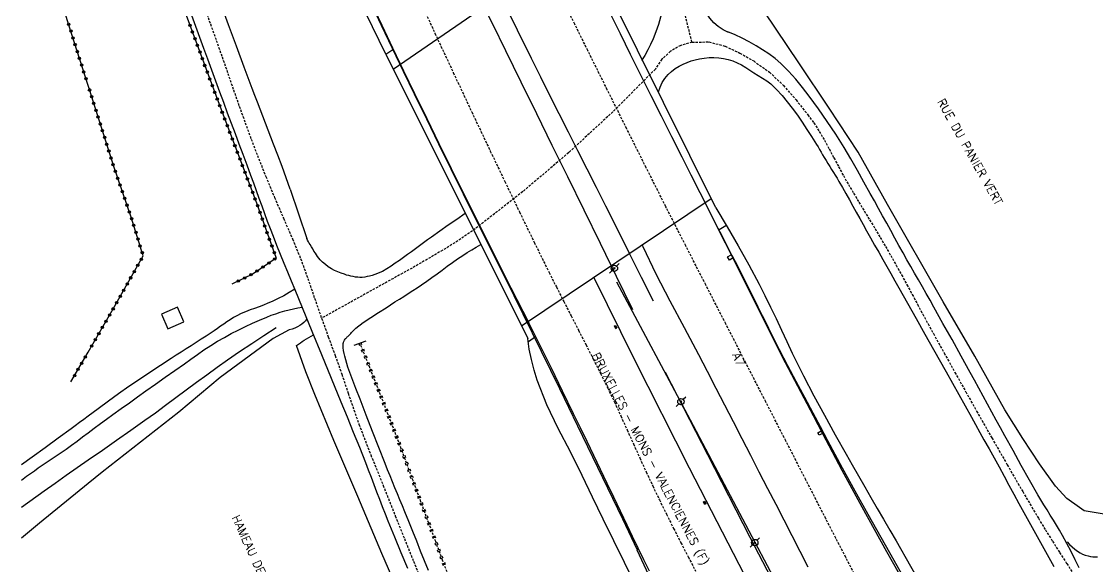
# Model space of a CAD drawing. Header units: millimetres. Extents: x 145000 to 146001, y 142000 to 143001.
# Drawn here: x 145000 to 145226.1, y 142540.2 to 142654.8 of the extents above; entities that cross this region are included whole.
import ezdxf
from ezdxf.enums import TextEntityAlignment as Align

# ---------------------------------------------------------------- set-up
doc = ezdxf.new("R2010")
doc.units = ezdxf.units.MM
doc.linetypes.add('DASHED', pattern=[0.75, 0.5, -0.25])
doc.layers.get('0').update_dxf_attribs({"linetype": 'CONTINUOUS'})
for name, color, linetype in [('W0001', 6, 'DASHED'), ('W0008', 7, 'CONTINUOUS'), ('W0010', 4, 'CONTINUOUS'), ('W0071', 7, 'CONTINUOUS'), ('W0104', 1, 'CONTINUOUS'), ('W0120', 7, 'CONTINUOUS'), ('W0211', 2, 'CONTINUOUS'), ('W0220', 5, 'DASHED'), ('W0300', 7, 'CONTINUOUS'), ('W0323', 7, 'CONTINUOUS'), ('W0330', 7, 'CONTINUOUS'), ('W0333', 7, 'CONTINUOUS'), ('W0401', 7, 'CONTINUOUS'), ('W0402', 7, 'CONTINUOUS'), ('W0473', 7, 'CONTINUOUS'), ('W0989', 7, 'CONTINUOUS'), ('W0990', 7, 'CONTINUOUS')]:
    doc.layers.add(name, color=color, linetype=linetype)
doc.styles.get("Standard").update_dxf_attribs({"font": 'romans.shx', "width": 0.85})

# ---------------------------------------------------------------- blocks, each defined once
blk = doc.blocks.new('T473')
for p, q in [((-0.166667, 0.166667), (0.166667, -0.166667)), ((-0.166667, -0.166667), (0.166667, 0.166667)), ((0.500001, 0.500001), (1.000002, 1.000002)), ((-1.000002, -1.000002), (-0.500001, -0.500001))]:
    blk.add_line(p, q)
blk.add_ellipse((0, 0), major_axis=(0.471405, 0.471405), ratio=1, start_param=5.4977871438, end_param=11.780972451)
blk = doc.blocks.new('T401')
for p, q in [((-0.3, 0.3), (0, 0.3)), ((-0.3, -0.25), (-0.3, 0.3)), ((-0.3, 0.15), (0, 0.15)), ((-0.3, 0), (0, 0)), ((0, 0.3), (0, -0.25)), ((-0.3, -0.15), (0, -0.15)), ((-0.3, -0.25), (-0.3, -0.3)), ((-0.3, -0.3), (0, -0.3)), ((0, -0.3), (0, -0.25))]:
    blk.add_line(p, q)
blk = doc.blocks.new('t323o')
at = {"color": 0, "linetype": 'Continuous'}
for radius in [0.25, 0.15]:
    blk.add_circle((0, 0), radius, dxfattribs=at)
blk = doc.blocks.new('t220o')
at = {"color": 0, "linetype": 'Continuous'}
for p, q in [((-0.25, 0.25), (0.25, 0.25)), ((-0.25, -0.25), (0.25, -0.25))]:
    blk.add_line(p, q, dxfattribs=at)

msp = doc.modelspace()

# ---------------------------------------------------------------- linework, layer by layer
at = {"layer": 'W0001'}
for points in [[(145033.62, 142671), (145035.15, 142666.83), (145036.67, 142662.66), (145038.19, 142658.48), (145039.7, 142654.3), (145040.93, 142650.85), (145042.15, 142647.39), (145043.35, 142643.92), (145044.55, 142640.46), (145045.76, 142637), (145047, 142633.54), (145048.26, 142630.1), (145049.57, 142626.67), (145051.33, 142622.24), (145053.17, 142617.84), (145055.05, 142613.46), (145056.96, 142609.09), (145058.65, 142604.98), (145060.16, 142600.81), (145061.59, 142596.62), (145063.06, 142592.43)], [(145175.35, 142538.07), (145173.24, 142542.13), (145171.14, 142546.19), (145169.04, 142550.26), (145164.83, 142558.45), (145160.63, 142566.64), (145156.43, 142574.83), (145152.23, 142583.02), (145148.02, 142591.23), (145143.8, 142599.44), (145139.6, 142607.65), (145135.42, 142615.88), (145131.29, 142624.07), (145127.19, 142632.27), (145123.1, 142640.48), (145119.02, 142648.69), (145116.27, 142654.26), (145113.51, 142659.84), (145110.77, 142665.42), (145108.03, 142671)], [(145140.9, 142650.47), (145138.91, 142658.45), (145138.89, 142660.02), (145138.89, 142661.59), (145138.91, 142663.16), (145138.92, 142664.72), (145138.93, 142666.29), (145138.9, 142667.86), (145138.84, 142669.43), (145138.72, 142671)], [(145083.07, 142660.64), (145086.89, 142652.35), (145090.74, 142644.08), (145094.61, 142635.82), (145098.52, 142627.58), (145101.57, 142621.18), (145104.65, 142614.78), (145107.75, 142608.41), (145110.88, 142602.04), (145112.41, 142599), (145113.95, 142595.96), (145115.51, 142592.93), (145117.07, 142589.9), (145118.62, 142586.87), (145120.17, 142583.84), (145121.7, 142580.8), (145123.2, 142577.74), (145124.59, 142574.82), (145125.95, 142571.88), (145127.29, 142568.94), (145128.62, 142565.99), (145129.95, 142563.04), (145131.29, 142560.1), (145132.66, 142557.17), (145134.05, 142554.25), (145135.54, 142551.23), (145137.05, 142548.22), (145138.58, 142545.23), (145140.13, 142542.23), (145141.68, 142539.25)], [(145140.9, 142650.47), (145138.54, 142649.78), (145136.39, 142648.56), (145134.59, 142646.87), (145133.22, 142644.82), (145124.29, 142635.84), (145114.99, 142627.24), (145105.35, 142619.04), (145095.37, 142611.25), (145092.32, 142609.1), (145089.16, 142607.12), (145085.95, 142605.22), (145082.74, 142603.35), (145063.06, 142592.43)], [(145140.9, 142650.47), (145144.46, 142650.53), (145147.88, 142649.63), (145150.98, 142648.18), (145153.87, 142646.52), (145157.18, 142644.17), (145160.12, 142641.38), (145162.77, 142638.34), (145165.25, 142635.21), (145166.5, 142633.49), (145167.66, 142631.71), (145168.73, 142629.88), (145169.75, 142628.02), (145170.73, 142626.15), (145171.72, 142624.28), (145172.72, 142622.42), (145173.77, 142620.58), (145174.88, 142618.71), (145175.99, 142616.85), (145177.12, 142614.98), (145178.24, 142613.12), (145179.37, 142611.26), (145180.48, 142609.39), (145181.58, 142607.51), (145182.67, 142605.62), (145183.82, 142603.59), (145184.95, 142601.54), (145186.07, 142599.48), (145187.19, 142597.43), (145188.3, 142595.36), (145189.4, 142593.3), (145190.52, 142591.25), (145191.64, 142589.2), (145193.9, 142585.12), (145196.16, 142581.05), (145198.43, 142576.98), (145200.71, 142572.92), (145203.93, 142567.26), (145207.16, 142561.61), (145210.41, 142555.97), (145213.71, 142550.36), (145215.17, 142547.95), (145216.66, 142545.57), (145218.16, 142543.2), (145219.68, 142540.83), (145221.18, 142538.45)], [(145063.06, 142592.43), (145064.48, 142588.51), (145065.91, 142584.58), (145067.32, 142580.65), (145068.64, 142576.68), (145070.91, 142570.15), (145073.4, 142563.69), (145075.99, 142557.29), (145078.56, 142550.88), (145080.46, 142546.09), (145082.38, 142541.31), (145084.33, 142536.55)]]:
    msp.add_lwpolyline(points, dxfattribs=at)
at = {"layer": 'W0008'}
for points in [[(145056.47, 142619.6), (145055.62, 142621.97), (145054.76, 142624.34), (145053.88, 142626.7), (145052.99, 142629.05), (145052.43, 142630.52), (145051.87, 142631.98), (145051.3, 142633.44), (145050.73, 142634.9), (145050.16, 142636.36), (145049.6, 142637.83), (145049.03, 142639.29), (145048.47, 142640.75), (145046.8, 142645.19), (145045.15, 142649.64), (145043.51, 142654.09), (145041.86, 142658.54), (145040.71, 142661.66), (145039.55, 142664.77), (145038.4, 142667.88), (145037.24, 142671)], [(145135.73, 142671), (145135.83, 142669.05), (145135.85, 142667.11), (145135.8, 142665.16), (145135.68, 142663.21), (145135.53, 142661.71), (145135.32, 142660.21), (145135.04, 142658.73), (145134.71, 142657.25), (145134.31, 142655.71), (145133.86, 142654.18), (145133.34, 142652.67), (145132.75, 142651.18), (145132.22, 142650), (145131.63, 142648.83), (145130.99, 142647.7), (145130.3, 142646.59)], [(145148.59, 142652.53), (145147.47, 142653.06), (145146.42, 142653.75), (145145.49, 142654.57), (145144.67, 142655.51), (145143.91, 142656.74), (145143.36, 142658.07), (145142.96, 142659.44), (145142.64, 142660.82), (145142.45, 142662.02), (145142.37, 142663.23), (145142.34, 142664.45), (145142.3, 142665.65), (145142.27, 142666.32), (145142.25, 142666.99), (145142.24, 142667.66), (145142.23, 142668.33), (145142.22, 142668.99), (145142.21, 142669.66), (145142.19, 142670.33), (145142.16, 142671)], [(145073.41, 142658.88), (145075.7, 142654.07), (145077.99, 142649.26), (145080.3, 142644.46), (145082.61, 142639.66), (145085.17, 142634.4), (145087.73, 142629.14), (145090.31, 142623.89), (145092.9, 142618.65), (145093.98, 142616.47), (145095.06, 142614.3), (145096.15, 142612.13), (145097.24, 142609.96), (145098.33, 142607.79), (145099.41, 142605.62), (145100.5, 142603.45), (145101.58, 142601.27)], [(145035.74, 142656.16), (145036.58, 142653.86), (145037.42, 142651.55), (145038.25, 142649.24), (145039.09, 142646.94), (145039.92, 142644.63), (145040.76, 142642.33), (145041.61, 142640.02), (145042.42, 142637.83), (145043.23, 142635.64), (145044.05, 142633.45), (145044.87, 142631.27), (145045.69, 142629.08), (145046.51, 142626.89), (145047.33, 142624.7), (145048.14, 142622.51), (145048.73, 142620.91), (145049.31, 142619.3), (145049.89, 142617.69), (145050.47, 142616.08), (145051.05, 142614.48), (145051.64, 142612.87), (145052.24, 142611.27), (145052.86, 142609.67), (145053.6, 142607.79), (145054.35, 142605.91), (145055.12, 142604.04), (145055.9, 142602.17), (145056.68, 142600.31), (145057.46, 142598.44), (145058.23, 142596.57), (145059.01, 142594.7), (145061.04, 142589.74), (145063.07, 142584.79), (145065.1, 142579.83), (145067.12, 142574.87), (145068.41, 142571.68), (145069.71, 142568.49), (145071, 142565.3), (145072.27, 142562.1), (145072.87, 142560.56), (145073.46, 142559.02), (145074.05, 142557.48), (145074.63, 142555.94), (145075.22, 142554.4), (145075.81, 142552.86), (145076.4, 142551.33), (145077.01, 142549.8), (145078.36, 142546.47), (145079.74, 142543.16), (145081.13, 142539.86)], [(145222.28, 142539.93), (145221.44, 142541.66), (145220.58, 142543.37), (145219.69, 142545.08), (145218.78, 142546.77), (145218.16, 142547.85), (145217.52, 142548.93), (145216.86, 142549.99), (145216.19, 142551.05), (145215.53, 142552.11), (145214.86, 142553.17), (145214.21, 142554.23), (145213.57, 142555.31), (145211.81, 142558.38), (145210.08, 142561.48), (145208.38, 142564.58), (145206.67, 142567.68), (145205.75, 142569.35), (145204.83, 142571.02), (145203.92, 142572.69), (145203, 142574.36), (145202.09, 142576.04), (145201.18, 142577.71), (145200.26, 142579.38), (145199.34, 142581.05), (145197.45, 142584.48), (145195.56, 142587.92), (145193.65, 142591.35), (145191.74, 142594.78), (145190.94, 142596.21), (145190.13, 142597.63), (145189.32, 142599.05), (145188.51, 142600.47), (145187.7, 142601.89), (145186.89, 142603.32), (145186.08, 142604.74), (145185.28, 142606.17), (145184.41, 142607.72), (145183.55, 142609.28), (145182.69, 142610.84), (145181.83, 142612.4), (145180.97, 142613.96), (145180.11, 142615.52), (145179.25, 142617.08), (145178.38, 142618.63), (145177.02, 142621.07), (145175.67, 142623.52), (145174.3, 142625.95), (145172.86, 142628.35), (145171.12, 142631.1), (145169.34, 142633.82), (145167.48, 142636.49), (145165.55, 142639.11), (145164.15, 142640.91), (145162.72, 142642.68), (145161.21, 142644.4), (145159.59, 142646.01), (145158.37, 142647.05), (145157.08, 142648), (145155.76, 142648.89), (145154.4, 142649.73), (145152.95, 142650.55), (145151.47, 142651.3), (145149.95, 142652), (145148.41, 142652.62)], [(145133.85, 142640.03), (145134.2, 142641.02), (145134.66, 142641.96), (145135.22, 142642.84), (145135.87, 142643.65), (145136.58, 142644.33), (145137.36, 142644.91), (145138.18, 142645.41), (145139.04, 142645.86), (145139.86, 142646.23), (145140.71, 142646.54), (145141.58, 142646.79), (145142.46, 142646.98), (145143.47, 142647.13), (145144.5, 142647.22), (145145.53, 142647.23), (145146.55, 142647.16), (145147.54, 142647.02), (145148.52, 142646.8), (145149.48, 142646.52), (145150.42, 142646.16), (145151.34, 142645.71), (145152.21, 142645.16), (145153.06, 142644.59), (145153.91, 142644.03), (145154.81, 142643.47), (145155.73, 142642.93), (145156.62, 142642.35), (145157.46, 142641.69), (145158.7, 142640.51), (145159.85, 142639.24), (145160.92, 142637.91), (145161.97, 142636.57), (145163.05, 142635.12), (145164.07, 142633.64), (145165.07, 142632.14), (145166.04, 142630.62), (145166.39, 142630.08), (145166.73, 142629.54), (145167.06, 142628.99), (145167.39, 142628.44), (145167.71, 142627.88), (145168.04, 142627.33), (145168.37, 142626.78), (145168.7, 142626.23), (145169.08, 142625.61), (145169.47, 142624.98), (145169.86, 142624.36), (145170.25, 142623.73), (145170.63, 142623.1), (145171.02, 142622.48), (145171.4, 142621.85), (145171.77, 142621.21), (145172.52, 142619.92), (145173.26, 142618.63), (145173.98, 142617.33), (145174.71, 142616.02), (145175.43, 142614.72), (145176.15, 142613.41), (145176.87, 142612.11), (145177.6, 142610.81), (145178.44, 142609.31), (145179.29, 142607.81), (145180.14, 142606.31), (145180.99, 142604.81), (145181.83, 142603.31), (145182.68, 142601.82), (145183.53, 142600.32), (145184.38, 142598.82), (145186.21, 142595.58), (145188.04, 142592.35), (145189.87, 142589.11), (145191.69, 142585.87), (145194.35, 142581.13), (145197, 142576.39), (145199.64, 142571.64), (145202.27, 142566.89), (145203.33, 142564.98), (145204.38, 142563.07), (145205.43, 142561.16), (145206.48, 142559.24), (145207.52, 142557.33), (145208.57, 142555.42), (145209.62, 142553.5), (145210.67, 142551.59), (145211.72, 142549.69), (145212.77, 142547.79), (145213.82, 142545.89), (145214.87, 142543.99), (145215.93, 142542.09), (145216.98, 142540.19)], [(145056.47, 142619.6), (145059.99, 142609.16)], [(145184.52, 142538.62), (145181.87, 142543.29), (145179.24, 142547.97), (145176.64, 142552.67), (145174.56, 142556.52), (145172.49, 142560.39), (145170.45, 142564.27), (145168.4, 142568.15), (145166.43, 142571.87), (145164.46, 142575.6), (145162.51, 142579.33), (145160.57, 142583.07), (145158.47, 142587.18), (145156.4, 142591.3), (145154.34, 142595.42), (145152.27, 142599.54), (145150.1, 142603.86), (145147.94, 142608.18), (145145.78, 142612.5), (145143.62, 142616.82)], [(145093.25, 142614.43), (145091.47, 142613.21), (145089.69, 142611.98), (145087.92, 142610.74), (145086.16, 142609.49), (145085.31, 142608.88), (145084.47, 142608.27), (145083.63, 142607.65), (145082.79, 142607.03), (145081.95, 142606.41), (145081.11, 142605.8), (145080.26, 142605.19), (145079.41, 142604.6), (145078.54, 142603.99), (145077.67, 142603.38), (145076.78, 142602.8), (145075.86, 142602.27), (145075.32, 142602.02), (145074.78, 142601.8), (145074.23, 142601.61), (145073.67, 142601.43), (145073.16, 142601.29), (145072.65, 142601.17), (145072.14, 142601.08), (145071.61, 142601.02), (145071.13, 142601.01), (145070.65, 142601.04), (145070.17, 142601.09), (145069.7, 142601.17), (145069.23, 142601.26), (145068.77, 142601.38), (145068.31, 142601.51), (145067.86, 142601.66), (145067.16, 142601.91), (145066.46, 142602.16), (145065.78, 142602.46), (145065.12, 142602.81), (145064.47, 142603.23), (145063.86, 142603.7), (145063.28, 142604.2), (145062.73, 142604.74), (145062.46, 142605.06), (145062.21, 142605.41), (145061.98, 142605.76), (145061.75, 142606.11), (145061.46, 142606.55), (145061.19, 142607.01), (145060.92, 142607.47), (145060.66, 142607.93), (145060.48, 142608.22), (145060.28, 142608.52), (145060.11, 142608.82), (145059.99, 142609.16)], [(145085.55, 142539.37), (145084.71, 142541.43), (145083.88, 142543.48), (145083.05, 142545.54), (145082.22, 142547.6), (145081.39, 142549.66), (145080.56, 142551.71), (145080.04, 142552.98), (145079.52, 142554.24), (145079, 142555.51), (145078.48, 142556.77), (145077.96, 142558.04), (145077.45, 142559.31), (145076.93, 142560.58), (145076.42, 142561.85), (145075.08, 142565.23), (145073.74, 142568.62), (145072.43, 142572.02), (145071.14, 142575.42), (145070.28, 142577.65), (145069.41, 142579.88), (145068.59, 142582.14), (145067.93, 142584.45), (145067.8, 142585.03), (145067.7, 142585.62), (145067.63, 142586.21), (145067.61, 142586.81), (145067.61, 142586.9), (145067.61, 142586.99), (145067.62, 142587.07), (145067.63, 142587.16), (145067.64, 142587.24), (145067.66, 142587.33), (145067.68, 142587.42), (145067.71, 142587.5), (145067.79, 142587.67), (145067.89, 142587.84), (145068, 142587.99), (145068.12, 142588.14), (145068.2, 142588.23), (145068.28, 142588.33), (145068.37, 142588.42), (145068.46, 142588.5), (145068.55, 142588.59), (145068.65, 142588.67), (145068.74, 142588.76), (145068.83, 142588.85), (145069, 142589.03), (145069.18, 142589.22), (145069.35, 142589.41), (145069.52, 142589.6), (145069.7, 142589.79), (145069.88, 142589.97), (145070.06, 142590.15), (145070.26, 142590.32), (145071.78, 142591.5), (145073.39, 142592.57), (145075.02, 142593.6), (145076.63, 142594.64), (145077.56, 142595.24), (145078.49, 142595.84), (145079.42, 142596.44), (145080.36, 142597.03), (145081.29, 142597.63), (145082.22, 142598.23), (145083.14, 142598.83), (145084.06, 142599.45), (145085.16, 142600.21), (145086.24, 142600.99), (145087.32, 142601.77), (145088.4, 142602.56), (145089.47, 142603.35), (145090.55, 142604.13), (145091.65, 142604.9), (145092.76, 142605.64), (145093.69, 142606.23), (145094.63, 142606.81), (145095.58, 142607.37), (145096.54, 142607.91)], [(145165.34, 142540.11), (145163.65, 142543.4), (145161.96, 142546.68), (145160.27, 142549.96), (145158.57, 142553.24), (145156.88, 142556.53), (145155.06, 142560.05), (145153.24, 142563.58), (145151.42, 142567.1), (145149.6, 142570.62), (145147.78, 142574.15), (145145.96, 142577.67), (145144.14, 142581.2), (145142.32, 142584.72), (145139.35, 142590.38), (145136.34, 142596.01), (145133.4, 142601.69), (145130.65, 142607.46), (145130.6, 142607.57), (145130.56, 142607.68), (145130.51, 142607.8), (145130.48, 142607.91)], [(145101.58, 142601.27), (145106.64, 142591.44)], [(145181.03, 142483.06), (145168.85, 142505.98), (145161.56, 142519.88), (145150.79, 142540.66), (145140.36, 142560.9), (145128.85, 142583.74), (145120.27, 142601.06)], [(145131.99, 142539.21), (145130.8, 142541.64), (145129.61, 142544.07), (145128.43, 142546.5), (145127.26, 142548.93), (145125.85, 142551.86), (145124.45, 142554.78), (145123.05, 142557.71), (145121.66, 142560.64), (145120.26, 142563.56), (145118.86, 142566.49), (145117.45, 142569.41), (145116.04, 142572.33), (145113.71, 142577.12), (145111.36, 142581.9), (145109.01, 142586.67), (145106.64, 142591.44)]]:
    msp.add_lwpolyline(points, dxfattribs=at)
at = {"layer": 'W0010'}
for points in [[(145128.49, 142594.2), (145125.07, 142601.19), (145121.65, 142608.17), (145118.23, 142615.15), (145114.81, 142622.14), (145111.55, 142628.77), (145108.29, 142635.4), (145105.03, 142642.03), (145101.77, 142648.66), (145099.02, 142654.25), (145096.27, 142659.83), (145093.52, 142665.42), (145090.78, 142671)], [(145095.44, 142671), (145098.33, 142665.01), (145101.23, 142659.03), (145104.16, 142653.06), (145107.11, 142647.1), (145109.04, 142643.22), (145110.98, 142639.34), (145112.94, 142635.46), (145114.9, 142631.59), (145116.86, 142627.72), (145118.82, 142623.84), (145120.77, 142619.97), (145122.72, 142616.09), (145125.23, 142611.09), (145127.73, 142606.08), (145130.22, 142601.07), (145132.72, 142596.05)], [(145073.32, 142658.84), (145075.6, 142654.03), (145077.9, 142649.22), (145080.21, 142644.41), (145082.53, 142639.61), (145085.08, 142634.35), (145087.65, 142629.09), (145090.23, 142623.84), (145092.81, 142618.6), (145093.89, 142616.42), (145094.98, 142614.25), (145096.06, 142612.08), (145097.15, 142609.91), (145098.24, 142607.74), (145099.33, 142605.57), (145100.41, 142603.4), (145101.49, 142601.22), (145105.36, 142593.37), (145109.21, 142585.51), (145113.04, 142577.64), (145116.86, 142569.77), (145120.01, 142563.27), (145123.14, 142556.76), (145126.27, 142550.25), (145129.38, 142543.73)], [(145200.5, 142510.98), (145183.37, 142541.51), (145180.65, 142546.35), (145177.93, 142551.19), (145175.22, 142556.03), (145172.54, 142560.89), (145170.98, 142563.78), (145169.44, 142566.67), (145167.91, 142569.57), (145166.37, 142572.47), (145164.6, 142575.79), (145162.82, 142579.12), (145161.06, 142582.45), (145159.32, 142585.79), (145158.41, 142587.58), (145157.51, 142589.36), (145156.62, 142591.16), (145155.73, 142592.95), (145154.84, 142594.74), (145153.95, 142596.54), (145153.06, 142598.33), (145152.16, 142600.12), (145151.45, 142601.52), (145150.74, 142602.92), (145150.02, 142604.32), (145149.3, 142605.72), (145148.58, 142607.12), (145147.86, 142608.52), (145147.15, 142609.92), (145146.43, 142611.32), (145144.52, 142615.05), (145142.61, 142618.79), (145140.71, 142622.53), (145138.81, 142626.27), (145136.64, 142630.58), (145134.48, 142634.9), (145132.33, 142639.22), (145130.18, 142643.55), (145128.01, 142647.89), (145125.85, 142652.23), (145123.7, 142656.58)], [(145135.29, 142581.11), (145144.14, 142563.75), (145153.05, 142546.42), (145162.02, 142529.12)], [(145129.35, 142543.74), (145142.2, 142516.13), (145153.1, 142493.53), (145161.18, 142477.54), (145175.91, 142448.82), (145190.18, 142420.69), (145200.12, 142401.68), (145210.13, 142381.87), (145224.94, 142352.66), (145239.75, 142321.82), (145251.11, 142297.95), (145273.84, 142249.2)]]:
    msp.add_lwpolyline(points, dxfattribs=at)
at = {"layer": 'W0071'}
for points in [[(145057.44, 142598.51), (145056.28, 142597.82), (145055.1, 142597.17), (145053.91, 142596.55), (145052.7, 142595.97), (145051.78, 142595.56), (145050.85, 142595.19), (145049.91, 142594.84), (145048.97, 142594.5), (145048.03, 142594.16), (145047.09, 142593.79), (145046.17, 142593.39), (145045.27, 142592.95), (145044.55, 142592.55), (145043.86, 142592.12), (145043.18, 142591.67), (145042.51, 142591.2), (145041.85, 142590.73), (145041.19, 142590.26), (145040.52, 142589.79), (145039.85, 142589.33), (145038.8, 142588.66), (145037.76, 142587.99), (145036.71, 142587.32), (145035.66, 142586.65), (145034.62, 142585.98), (145033.57, 142585.32), (145032.52, 142584.64), (145031.48, 142583.97), (145029.24, 142582.51), (145027, 142581.04), (145024.77, 142579.56), (145022.56, 142578.05), (145020.4, 142576.52), (145018.26, 142574.96), (145016.13, 142573.39), (145014, 142571.81)], [(145014, 142568.32), (145015.3, 142569.29), (145016.59, 142570.26), (145017.89, 142571.23), (145019.2, 142572.19), (145020.93, 142573.43), (145022.66, 142574.67), (145024.4, 142575.91), (145026.14, 142577.14), (145028.16, 142578.57), (145030.18, 142580), (145032.2, 142581.42), (145034.22, 142582.84), (145035.6, 142583.82), (145036.97, 142584.81), (145038.35, 142585.78), (145039.77, 142586.71), (145041.18, 142587.57), (145042.63, 142588.4), (145044.09, 142589.19), (145045.56, 142589.95), (145047.04, 142590.68), (145048.53, 142591.38), (145050.04, 142592.05), (145051.56, 142592.68), (145052.48, 142593.04), (145053.42, 142593.38), (145054.36, 142593.69), (145055.31, 142593.98), (145056.22, 142594.22), (145057.13, 142594.43), (145058.05, 142594.61), (145058.98, 142594.76)], [(145059.99, 142592.3), (145059.67, 142591.9), (145059.32, 142591.53), (145058.93, 142591.2), (145058.51, 142590.9), (145057.99, 142590.6), (145057.43, 142590.35), (145056.86, 142590.16), (145056.27, 142590.02)], [(145057.82, 142586.69), (145058.21, 142586.98), (145058.6, 142587.26), (145059, 142587.53), (145059.4, 142587.79), (145059.88, 142588.09), (145060.37, 142588.39), (145060.86, 142588.67), (145061.36, 142588.95)], [(145014, 142571.81), (145013.1, 142571.14), (145012.2, 142570.48), (145011.3, 142569.81), (145010.4, 142569.15), (145007.69, 142567.18), (145004.98, 142565.2), (145002.26, 142563.23), (145000, 142561.6)], [(145000, 142558.4), (145001.07, 142559.19), (145002.71, 142560.37), (145003.53, 142560.95), (145004.36, 142561.52), (145005.2, 142562.08), (145006.04, 142562.64), (145006.87, 142563.2), (145007.71, 142563.77), (145008.54, 142564.34), (145009.36, 142564.91), (145010.53, 142565.75), (145011.69, 142566.6), (145012.85, 142567.46), (145014, 142568.32)], [(145219.76, 142545.38), (145220.25, 142544.84), (145220.78, 142544.33), (145221.34, 142543.87), (145221.94, 142543.45), (145222.46, 142543.13), (145223, 142542.85), (145223.56, 142542.62), (145224.14, 142542.44), (145224.64, 142542.34), (145225.15, 142542.29), (145225.66, 142542.28), (145226.16, 142542.28)]]:
    msp.add_lwpolyline(points, dxfattribs=at)
at = {"layer": 'W0104'}
msp.add_lwpolyline([(145032.79, 142594.73), (145029.41, 142593.27), (145030.72, 142590.22), (145034.11, 142591.68)], close=True, dxfattribs=at)
at = {"layer": 'W0120'}
for points in [[(145145.91, 142615.61), (145118.46, 142671)], [(145076.53, 142647.97), (145078.05, 142648.96)], [(145076.53, 142647.97), (145106.41, 142588.16)], [(145148.02, 142611.89), (145146.6, 142610.98)], [(145106.54, 142587.55), (145108.03, 142588.61)], [(145072.38, 142587.63), (145069.83, 142586.68)]]:
    msp.add_lwpolyline(points, dxfattribs=at)
at = {"layer": 'W0211'}
for points in [[(145076.53, 142647.97), (145065.36, 142671)], [(145145.89, 142615.61), (145148.27, 142611.66), (145150.59, 142607.66), (145152.84, 142603.63), (145155.02, 142599.56), (145156.25, 142597.18), (145157.43, 142594.78), (145158.58, 142592.36), (145159.71, 142589.93), (145160.84, 142587.5), (145161.98, 142585.08), (145163.14, 142582.67), (145164.35, 142580.28), (145166.51, 142576.14), (145168.74, 142572.03), (145171, 142567.94), (145173.28, 142563.87), (145174.57, 142561.57), (145175.88, 142559.28), (145177.2, 142557), (145178.52, 142554.72), (145179.85, 142552.44), (145181.18, 142550.16), (145182.5, 142547.88), (145183.82, 142545.59), (145186.84, 142540.32), (145189.86, 142535.05)], [(145053.5, 142590.39), (145050.92, 142588.73), (145048.37, 142587.04), (145045.83, 142585.33), (145043.31, 142583.59), (145041.11, 142582.04), (145038.94, 142580.47), (145036.77, 142578.88), (145034.61, 142577.27), (145032.45, 142575.67), (145030.29, 142574.07), (145028.13, 142572.48), (145025.95, 142570.91), (145022.97, 142568.8), (145019.99, 142566.71), (145017, 142564.63), (145014, 142562.55)], [(145129, 142536.52), (145126.75, 142541.08), (145124.49, 142545.65), (145122.25, 142550.21), (145120.01, 142554.78), (145117.8, 142559.36), (145115.34, 142564.3), (145112.81, 142569.22), (145110.41, 142574.23), (145108.38, 142579.39), (145107.71, 142581.54), (145107.16, 142583.72), (145106.72, 142585.93), (145106.41, 142588.16)], [(145014, 142562.55), (145011.68, 142560.94), (145009.37, 142559.33), (145007.07, 142557.71), (145004.77, 142556.08), (145000.01, 142552.66), (145000, 142552.65)]]:
    msp.add_lwpolyline(points, dxfattribs=at)
at = {"layer": 'W0220'}
msp.add_lwpolyline([(145089.97, 142537.67), (145088.49, 142541.56), (145087.05, 142545.46), (145085.6, 142549.36), (145084.76, 142551.58), (145083.93, 142553.82), (145083.11, 142556.05), (145082.29, 142558.28), (145081.46, 142560.52), (145080.64, 142562.75), (145079.8, 142564.98), (145078.96, 142567.2), (145077.06, 142572.16), (145075.13, 142577.11), (145073.18, 142582.06), (145071.21, 142586.99)], dxfattribs=at)
at = {"layer": 'W0300'}
msp.add_lwpolyline([(145125.07, 142600.11), (145140.52, 142571.04), (145170.31, 142514.73), (145191.55, 142476.35), (145212.91, 142433.42), (145245.97, 142370.57), (145260.45, 142339.59)], dxfattribs=at)
at = {"layer": 'W0323'}
for points in [[(145014, 142641.36), (145009.96, 142654.07), (145006.98, 142663.64), (145004.65, 142670.39)], [(145029.55, 142670.51), (145034.4, 142656.7), (145041.74, 142636.87), (145049.4, 142616.66), (145053.5, 142605.08), (145048.68, 142601.77), (145044.21, 142599.59)], [(145014, 142585.31), (145019.28, 142594.43), (145025.57, 142605.52), (145023.04, 142613.68), (145019.44, 142624.13), (145014.28, 142640.49), (145014, 142641.36)], [(145010.39, 142579.07), (145014, 142585.31)]]:
    msp.add_lwpolyline(points, dxfattribs=at)
at = {"layer": 'W0330'}
for points in [[(145261.85, 142558.7), (145256.19, 142553.01), (145252.19, 142550.01), (145247.84, 142548.14), (145244.96, 142548.02), (145241.13, 142548.81), (145236.67, 142549.53), (145228.8, 142551), (145223.35, 142551.96), (145222.32, 142552.65), (145219.7, 142554.53), (145217.28, 142557.1), (145213.94, 142561.79), (145210.45, 142567.14), (145206.67, 142573.2), (145200.32, 142584.45), (145193.71, 142595.87), (145182, 142616.33), (145175.8, 142627.33), (145169.73, 142636.63), (145163.36, 142646.11), (145156.17, 142656.87), (145167.83, 142664.18), (145178.58, 142671)], [(145056.27, 142590.02), (145052.9, 142588.19), (145041.76, 142579.95), (145033.06, 142572.71), (145016.95, 142560.06), (145014, 142557.67)], [(145088.2, 142514.26), (145082.72, 142526.86), (145075.72, 142542.94), (145070.67, 142554.91), (145065.62, 142566.7), (145061.62, 142576.39), (145059.73, 142581.15), (145057.82, 142586.69)], [(145014, 142557.67), (145003.76, 142549.34), (145000, 142546.21)]]:
    msp.add_lwpolyline(points, dxfattribs=at)
at = {"layer": 'W0333'}
for points in [[(145116.3, 142671), (145078.14, 142644.75)], [(145105.06, 142590.85), (145144.92, 142617.6)]]:
    msp.add_lwpolyline(points, dxfattribs=at)
at = {"layer": 'W0402'}
for points in [[(145149.54, 142605.1), (145148.82, 142604.65), (145148.39, 142605.33), (145149.11, 142605.78)], [(145168.47, 142568.25), (145167.63, 142567.82), (145167.35, 142568.36), (145168.2, 142568.79), (145168.47, 142568.25)]]:
    msp.add_lwpolyline(points, close=True, dxfattribs=at)

# ---------------------------------------------------------------- block references
at = {"layer": 'W0220'}
for p, rotation in [((145071.22, 142586.98), 111.7655642537405), ((145071.77, 142585.58), 111.7655642537405), ((145072.33, 142584.19), 111.7655642537405), ((145072.88, 142582.8), 111.7655642537405), ((145073.44, 142581.4), 111.5158022851368), ((145073.99, 142580.01), 111.5158022851368), ((145074.54, 142578.61), 111.5158022851368), ((145075.09, 142577.22), 111.5158022851368), ((145075.63, 142575.82), 111.2660427578276), ((145076.18, 142574.42), 111.2660427578276), ((145076.72, 142573.02), 111.2660427578276), ((145077.26, 142571.62), 111.0162856717449), ((145077.8, 142570.22), 111.0162856717449), ((145078.34, 142568.82), 111.0162856717449), ((145078.88, 142567.42), 111.0162856717449), ((145079.41, 142566.02), 110.7541719763775), ((145079.94, 142564.62), 110.5077952756603), ((145080.46, 142563.21), 110.5077952756603), ((145080.99, 142561.81), 110.3292455563821), ((145081.51, 142560.4), 110.2185242795442), ((145082.03, 142558.99), 110.2185242795442), ((145082.54, 142557.58), 110.1882604843807), ((145083.06, 142556.18), 110.1882604843807), ((145083.58, 142554.77), 110.2384555438087), ((145084.1, 142553.36), 110.3564827090513), ((145084.62, 142551.96), 110.3564827090513), ((145085.15, 142550.55), 110.5423410156301), ((145085.67, 142549.15), 110.4360753715361), ((145086.2, 142547.74), 110.4360753715361), ((145086.72, 142546.33), 110.4360753715361), ((145087.24, 142544.93), 110.2934767157099), ((145087.76, 142543.52), 110.2934767157099), ((145088.28, 142542.11), 110.2934767157099), ((145088.81, 142540.71), 110.8354657443841)]:
    msp.add_blockref('t220o', p, dxfattribs=dict(at, rotation=rotation))
at = {"layer": 'W0323'}
for p, rotation in [((145009.91, 142654.23), 107.2905957125435), ((145035.39, 142654.01), 290.3178665474271), ((145010.37, 142652.8), 107.6311358990966), ((145010.82, 142651.37), 107.6311358990966), ((145035.91, 142652.61), 290.3178665474271), ((145011.27, 142649.94), 107.6311358990966), ((145036.43, 142651.2), 290.3178665474271), ((145036.96, 142649.79), 290.3178665474271), ((145011.73, 142648.51), 107.6311358990966), ((145012.18, 142647.08), 107.6311358990966), ((145037.48, 142648.39), 290.3178665474271), ((145038, 142646.98), 290.3178665474271), ((145012.64, 142645.65), 107.6311358990966), ((145038.52, 142645.57), 290.3178665474271), ((145013.09, 142644.22), 107.6311358990966), ((145013.55, 142642.79), 107.6311358990966), ((145039.04, 142644.17), 290.3178665474271), ((145039.56, 142642.76), 290.3178665474271), ((145014.29, 142640.45), 107.5088088026253), ((145040.08, 142641.35), 290.3178665474271), ((145014.74, 142639.02), 107.5088088026253), ((145040.6, 142639.95), 290.3178665474271), ((145041.12, 142638.54), 290.3178665474271), ((145015.19, 142637.59), 107.5088088026253), ((145015.64, 142636.16), 107.5088088026253), ((145041.64, 142637.13), 290.3178665474271), ((145042.17, 142635.73), 290.7571246802214), ((145016.09, 142634.73), 107.5088088026253), ((145016.55, 142633.3), 107.5088088026253), ((145042.7, 142634.33), 290.7571246802214), ((145017, 142631.87), 107.5088088026253), ((145043.24, 142632.92), 290.7571246802214), ((145043.77, 142631.52), 290.7571246802214), ((145017.45, 142630.44), 107.5088088026253), ((145017.9, 142629.01), 107.5088088026253), ((145044.3, 142630.12), 290.7571246802214), ((145044.83, 142628.72), 290.7571246802214), ((145018.35, 142627.58), 107.5088088026253), ((145045.36, 142627.31), 290.7571246802214), ((145018.8, 142626.15), 107.5088088026253), ((145019.25, 142624.71), 107.5088088026253), ((145045.89, 142625.91), 290.7571246802214), ((145046.43, 142624.51), 290.7571246802214), ((145019.73, 142623.29), 109.0151311187705), ((145020.22, 142621.87), 109.0151311187705), ((145046.96, 142623.11), 290.7571246802214), ((145020.7, 142620.46), 109.0151311187705), ((145047.49, 142621.7), 290.7571246802214), ((145048.02, 142620.3), 290.7571246802214), ((145021.19, 142619.04), 109.0151311187705), ((145021.68, 142617.62), 109.0151311187705), ((145048.55, 142618.9), 290.7571246802214), ((145049.08, 142617.49), 290.7571246802214), ((145022.17, 142616.2), 109.0151311187705), ((145049.6, 142616.09), 289.4953963013934), ((145022.66, 142614.78), 109.0151311187705), ((145023.14, 142613.36), 107.2595762914894), ((145050.1, 142614.67), 289.4953963013934), ((145050.6, 142613.26), 289.4953963013934), ((145023.58, 142611.93), 107.2595762914894), ((145051.1, 142611.85), 289.4953963013934), ((145024.03, 142610.5), 107.2595762914894), ((145024.47, 142609.06), 107.2595762914894), ((145051.61, 142610.43), 289.4953963013934), ((145052.11, 142609.02), 289.4953963013934), ((145024.92, 142607.63), 107.2595762914894), ((145025.36, 142606.2), 107.2595762914894), ((145052.61, 142607.6), 289.4953963013934), ((145053.11, 142606.19), 289.4953963013934), ((145025.18, 142604.83), 60.42564632862986), ((145052, 142604.05), 214.4782424762859), ((145053.23, 142604.9), 214.4782424762859), ((145023.7, 142602.22), 60.42564632862986), ((145024.44, 142603.53), 60.42564632862986), ((145048.25, 142601.56), 205.9624478847196), ((145049.52, 142602.35), 214.4782424762859), ((145050.76, 142603.2), 214.4782424762859), ((145022.22, 142599.62), 60.42564632862986), ((145022.96, 142600.92), 60.42564632862986), ((145045.56, 142600.25), 205.9624478847196), ((145046.9, 142600.9), 205.9624478847196), ((145020.74, 142597.01), 60.42564632862986), ((145021.48, 142598.31), 60.42564632862986), ((145020, 142595.7), 60.42564632862986), ((145018.51, 142593.1), 59.92965306401709), ((145019.26, 142594.4), 59.92965306401709), ((145017.01, 142590.5), 59.92965306401709), ((145017.76, 142591.8), 59.92965306401709), ((145016.25, 142589.2), 59.92965306401709), ((145014.75, 142586.61), 59.92965306401709), ((145015.5, 142587.91), 59.92965306401709), ((145013.39, 142584.26), 59.92965306409469), ((145011.89, 142581.66), 59.92965306409469), ((145012.64, 142582.96), 59.92965306409469), ((145011.14, 142580.37), 59.92965306409469)]:
    msp.add_blockref('t323o', p, dxfattribs=dict(at, rotation=rotation))
at = {"layer": 'W0401'}
for p, rotation in [((145124.99, 142590.66), 26.34364712023299), ((145143.72, 142553.72), 27.24599707186172)]:
    msp.add_blockref('T401', p, dxfattribs=dict(at, rotation=rotation))
at = {"layer": 'W0473'}
for p in [(145124.6, 142602.93), (145138.58, 142574.88), (145154.11, 142545.26)]:
    msp.add_blockref('T473', p, dxfattribs=at)

# ---------------------------------------------------------------- texts
at = {"layer": 'W0989'}
msp.add_text('RUE DU PANIER VERT   ', height=1.75, rotation=299.3715, dxfattribs=at).set_placement((145192.4, 142637.97))
for s, rotation, p in [('BRUXELLES - MONS - VALENCIENNES (F)   ', 297.6913, (145133.04, 142561.3)), ('HAMEAU DES WALLES', 294.6826, (145050.11, 142539.65))]:
    msp.add_text(s, height=1.75, rotation=rotation, dxfattribs=at).set_placement(p, align=Align.MIDDLE_CENTER)
at = {"layer": 'W0990'}
msp.add_text('A7   ', height=1.75, rotation=294.9444, dxfattribs=at).set_placement((145151.47, 142582.14), align=Align.MIDDLE_CENTER)

doc.saveas('drawing.dxf')
